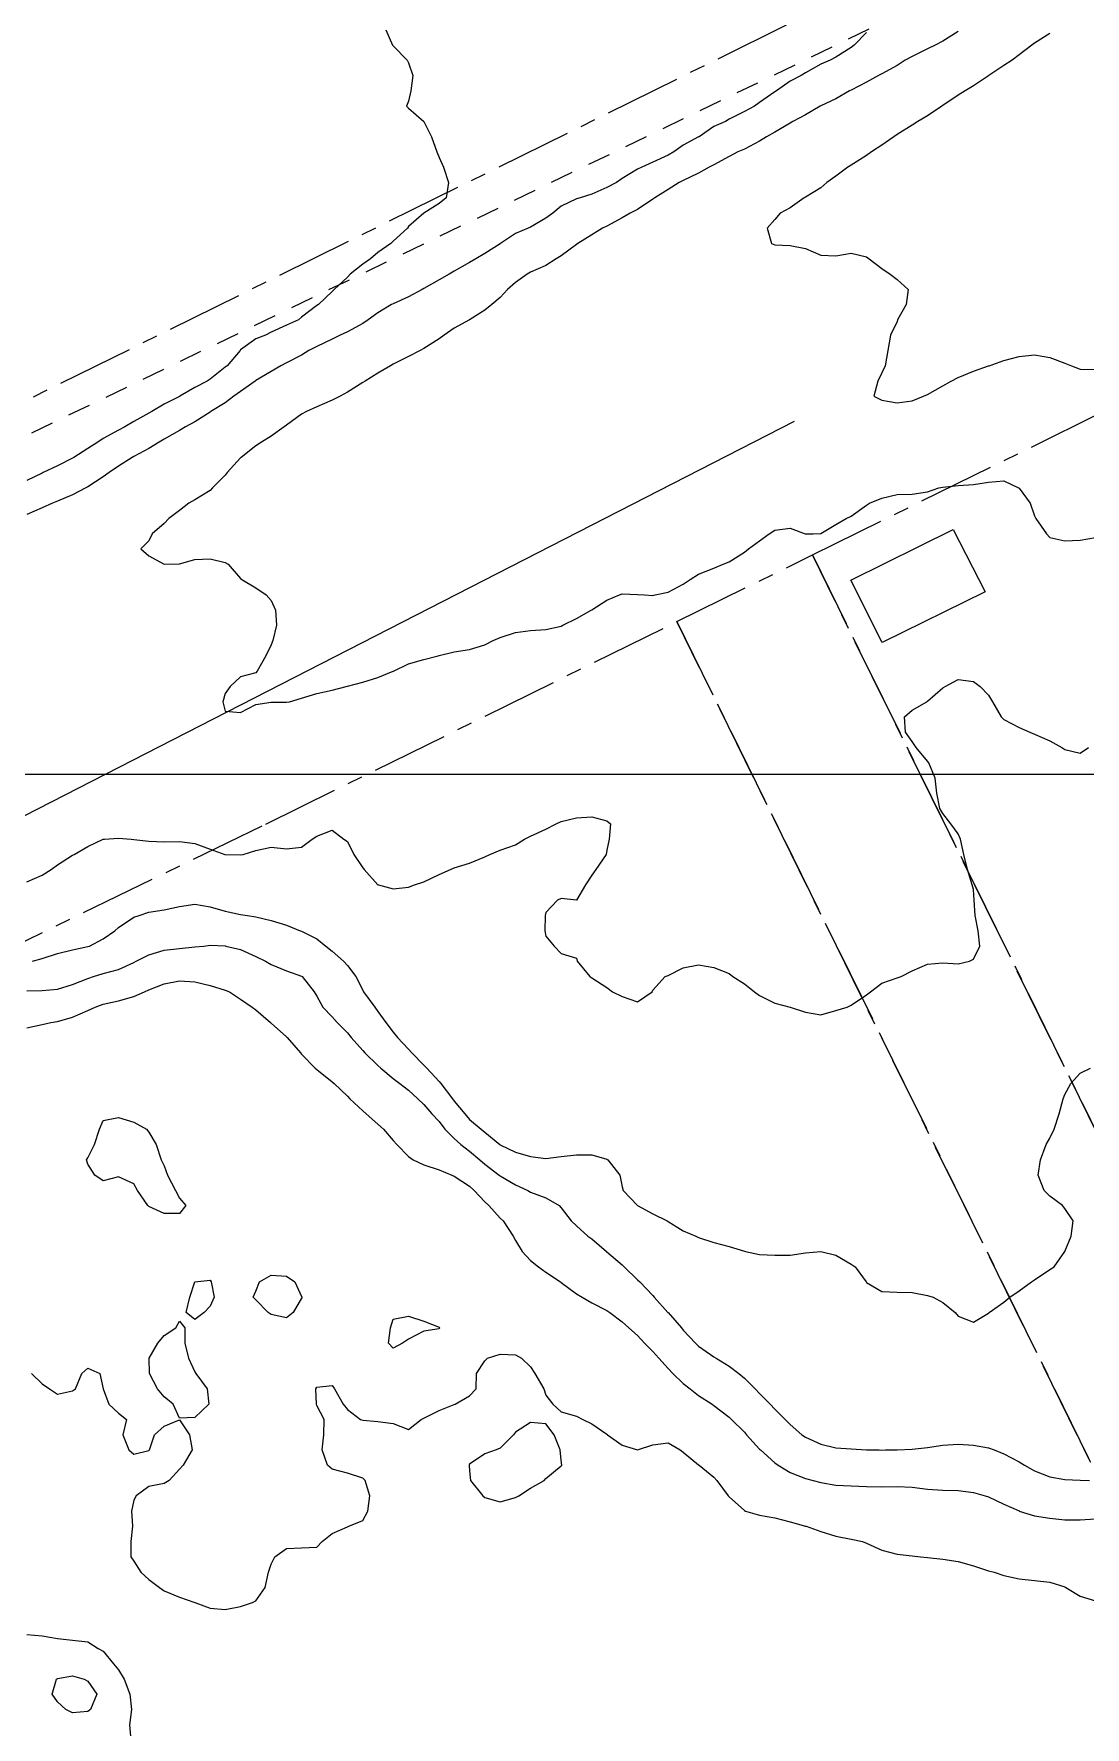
# Model space of a CAD drawing. Header units: centimetres. Extents: x 0 to 642158, y -847 to 649707.
# Drawn here: x 617317.5 to 617351.9, y 620856.2 to 620911.6 of the extents above; entities that cross this region are included whole.
import ezdxf

# ---------------------------------------------------------------- set-up
doc = ezdxf.new("R2010")
doc.units = ezdxf.units.CM
doc.header["$MEASUREMENT"] = 0
doc.linetypes.add('CENTERX2', pattern=[4, 2.5, -0.5, 0.5, -0.5])
doc.linetypes.add('JIS_02_0.7', pattern=[1.35, 0.75, -0.6])
for name, color, linetype, lineweight in [('MEV_grille', 254, 'Continuous', 9), ('WAL_parcellaire agricole', 7, 'JIS_02_0.7', 25), ('WAL_topographie 0.5', 253, 'Continuous', 20)]:
    doc.layers.add(name, color=color, linetype=linetype, lineweight=lineweight)
doc.layers.add('SPW_batiments', color=7, linetype='Continuous')
doc.layers.add('SPW_parcellaire cadastral', color=7, linetype='CENTERX2', lineweight=25, true_color=0xff0542)

# ---------------------------------------------------------------- blocks, each defined once
blk = doc.blocks.new('*U114')
at = {"layer": 'MEV_grille', "transparency": 33554687}
blk.add_lwpolyline([(-1338.461, 0), (1338.461, 0)], dxfattribs=at)
blk = doc.blocks.new('*U115')
at = {"layer": 'MEV_grille', "color": 0, "linetype": 'ByBlock', "lineweight": -2, "transparency": 16777216}
blk.add_blockref('*U114', (0, -1500), dxfattribs=at)

msp = doc.modelspace()

# ---------------------------------------------------------------- linework, layer by layer
msp.add_lwpolyline([(616959.655, 620703.552), (616982.944, 620718.069), (617008.046, 620732.586), (617035.72, 620747.406), (617113.599, 620785.514), (617149.59, 620803.66), (617192.99, 620824.68), (617220.21, 620838.29), (617257.26, 620856.739), (617304.592, 620879.574), (617342.397, 620898.93)])
at = {"layer": 'SPW_batiments'}
msp.add_lwpolyline([(617348.634, 620893.35), (617345.267, 620891.683), (617344.234, 620893.733), (617347.584, 620895.383), (617348.634, 620893.35)], dxfattribs=at)
at = {"layer": 'SPW_parcellaire cadastral'}
for points in [[(617250.309, 621080.85), (617282.32, 621061.105), (617305.474, 621063.923), (617325.161, 621073.014), (617363.64, 620922.52), (617280.432, 620881.446), (617280.13, 620882.72), (617241.275, 621070.317), (617237.43, 621089.618), (617250.309, 621080.85)], [(617454.845, 620780.014), (617404.956, 620754.186), (617359.081, 620730.17), (617336.661, 620771.212), (617310.193, 620758.188), (617304.386, 620763.201), (617294.476, 620769.289), (617288.255, 620775.589), (617250.741, 620849.649), (617325.082, 620885.743), (617338.539, 620892.37), (617355.187, 620858.56), (617359.626, 620860.746), (617369.519, 620865.618), (617374.129, 620867.888), (617378.983, 620870.401), (617456.064, 620908.347)], [(617352.893, 620899.437), (617369.519, 620865.618), (617359.626, 620860.746), (617342.977, 620894.555), (617352.893, 620899.437)], [(617359.626, 620860.746), (617355.187, 620858.56), (617338.539, 620892.37), (617342.977, 620894.555), (617359.626, 620860.746)]]:
    msp.add_lwpolyline(points, dxfattribs=at)
at = {"layer": 'WAL_parcellaire agricole'}
msp.add_lwpolyline([(617278.187, 620880.011), (617239.848, 621067.418), (617240.759, 621070.383), (617246.763, 621069.321), (617265.9, 621058.638), (617274.759, 621054.491), (617281.985, 621050.595), (617284.099, 621049.92), (617292.105, 621048.92), (617293.6, 621048.921), (617301.599, 621049.922), (617303.352, 621050.418), (617314.539, 621055.508), (617351.545, 621073.898), (617356.679, 621076.098), (617392.688, 620992.603), (617415.36, 620945.773), (617305.655, 620892.875), (617278.187, 620880.011)], dxfattribs=at)
at = {"layer": 'WAL_topographie 0.5'}
for points in [[(617329.009, 620911.75), (617329.225, 620911.25), (617329.25, 620911.226), (617329.704, 620910.75), (617329.75, 620910.667), (617329.889, 620910.25), (617329.821, 620909.75), (617329.75, 620909.417), (617329.687, 620909.25), (617329.75, 620909.183), (617330.25, 620908.75), (617330.25, 620908.75), (617330.5, 620908.25), (617330.681, 620907.75), (617330.75, 620907.568), (617330.896, 620907.25), (617331.063, 620906.75), (617330.983, 620906.25), (617330.75, 620906.061), (617330.25, 620905.75), (617330.25, 620905.75), (617329.75, 620905.307), (617329.712, 620905.25), (617329.25, 620904.828), (617329.175, 620904.75), (617328.75, 620904.457), (617328.51, 620904.25), (617328.25, 620904.073), (617327.842, 620903.75), (617327.75, 620903.649), (617327.319, 620903.25), (617327.25, 620903.182), (617326.806, 620902.75), (617326.75, 620902.723), (617326.25, 620902.34), (617326.149, 620902.25), (617325.75, 620902.073), (617325.25, 620901.848), (617325.064, 620901.75), (617324.75, 620901.636), (617324.25, 620901.266), (617324.237, 620901.25), (617323.809, 620900.75), (617323.75, 620900.698), (617323.25, 620900.313), (617323.16, 620900.25), (617322.75, 620900.041), (617322.262, 620899.75), (617322.25, 620899.743), (617321.75, 620899.495), (617321.347, 620899.25), (617321.25, 620899.197), (617320.75, 620898.919), (617320.462, 620898.75), (617320.25, 620898.641), (617319.75, 620898.365), (617319.578, 620898.25), (617319.25, 620898.037), (617318.794, 620897.75), (617318.75, 620897.722), (617318.25, 620897.473), (617317.779, 620897.25), (617317.75, 620897.237), (617317.25, 620896.994)], [(617344.75, 620911.657), (617344.343, 620911.25), (617344.25, 620911.175), (617343.75, 620910.855), (617343.563, 620910.75), (617343.25, 620910.628), (617342.75, 620910.336), (617342.613, 620910.25), (617342.25, 620910.064), (617341.804, 620909.75), (617341.75, 620909.721), (617341.25, 620909.37), (617341.087, 620909.25), (617340.75, 620909.077), (617340.25, 620908.818), (617340.135, 620908.75), (617339.75, 620908.588), (617339.265, 620908.25), (617339.25, 620908.241), (617338.75, 620907.969), (617338.44, 620907.75), (617338.25, 620907.645), (617337.75, 620907.42), (617337.39, 620907.25), (617337.25, 620907.184), (617336.75, 620906.878), (617336.566, 620906.75), (617336.25, 620906.586), (617335.75, 620906.372), (617335.371, 620906.25), (617335.25, 620906.211), (617334.75, 620905.976), (617334.477, 620905.75), (617334.25, 620905.583), (617333.75, 620905.289), (617333.667, 620905.25), (617333.25, 620905.075), (617332.758, 620904.75), (617332.75, 620904.745), (617332.25, 620904.425), (617331.953, 620904.25), (617331.75, 620904.132), (617331.25, 620903.846), (617331.083, 620903.75), (617330.75, 620903.558), (617330.25, 620903.28), (617330.2, 620903.25), (617329.75, 620903.009), (617329.25, 620902.781), (617329.198, 620902.75), (617328.75, 620902.483), (617328.43, 620902.25), (617328.25, 620902.132), (617327.75, 620901.862), (617327.51, 620901.75), (617327.25, 620901.615), (617326.75, 620901.382), (617326.49, 620901.25), (617326.25, 620901.1), (617325.75, 620900.841), (617325.57, 620900.75), (617325.25, 620900.556), (617324.75, 620900.269), (617324.724, 620900.25), (617324.25, 620899.907), (617324.034, 620899.75), (617323.75, 620899.538), (617323.277, 620899.25), (617323.25, 620899.231), (617322.75, 620898.913), (617322.447, 620898.75), (617322.25, 620898.626), (617321.75, 620898.342), (617321.587, 620898.25), (617321.25, 620898.036), (617320.75, 620897.776), (617320.7, 620897.75), (617320.25, 620897.461), (617319.944, 620897.25), (617319.75, 620897.112), (617319.25, 620896.786), (617319.181, 620896.75), (617318.75, 620896.521), (617318.25, 620896.32), (617318.086, 620896.25), (617317.75, 620896.092), (617317.25, 620895.883)], [(617347.75, 620911.698), (617347.25, 620911.379), (617347, 620911.25), (617346.75, 620911.122), (617346.25, 620910.88), (617346.022, 620910.75), (617345.75, 620910.584), (617345.25, 620910.311), (617345.142, 620910.25), (617344.75, 620910.03), (617344.25, 620909.778), (617344.196, 620909.75), (617343.75, 620909.487), (617343.25, 620909.26), (617343.231, 620909.25), (617342.75, 620908.962), (617342.34, 620908.75), (617342.25, 620908.692), (617341.75, 620908.395), (617341.479, 620908.25), (617341.25, 620908.098), (617340.75, 620907.844), (617340.536, 620907.75), (617340.25, 620907.597), (617339.75, 620907.327), (617339.594, 620907.25), (617339.25, 620907.058), (617338.75, 620906.814), (617338.617, 620906.75), (617338.25, 620906.522), (617337.813, 620906.25), (617337.75, 620906.2), (617337.25, 620905.867), (617337.014, 620905.75), (617336.75, 620905.588), (617336.25, 620905.319), (617336.103, 620905.25), (617335.75, 620905.037), (617335.291, 620904.75), (617335.25, 620904.719), (617334.75, 620904.346), (617334.586, 620904.25), (617334.25, 620904.032), (617333.75, 620903.809), (617333.638, 620903.75), (617333.25, 620903.471), (617332.993, 620903.25), (617332.75, 620902.981), (617332.483, 620902.75), (617332.25, 620902.57), (617331.75, 620902.253), (617331.744, 620902.25), (617331.25, 620901.981), (617330.918, 620901.75), (617330.75, 620901.629), (617330.25, 620901.311), (617330.134, 620901.25), (617329.75, 620901.057), (617329.25, 620900.802), (617329.158, 620900.75), (617328.75, 620900.504), (617328.333, 620900.25), (617328.25, 620900.199), (617327.75, 620899.885), (617327.508, 620899.75), (617327.25, 620899.617), (617326.75, 620899.4), (617326.408, 620899.25), (617326.25, 620899.163), (617325.75, 620898.801), (617325.679, 620898.75), (617325.25, 620898.445), (617324.938, 620898.25), (617324.75, 620898.125), (617324.269, 620897.75), (617324.25, 620897.734), (617323.813, 620897.25), (617323.75, 620897.167), (617323.328, 620896.75), (617323.25, 620896.663), (617322.75, 620896.358), (617322.552, 620896.25), (617322.25, 620896.011), (617321.9, 620895.75), (617321.75, 620895.587), (617321.353, 620895.25), (617321.25, 620895.015), (617320.985, 620894.75), (617321.25, 620894.525), (617321.75, 620894.25), (617322.25, 620894.265), (617322.75, 620894.41), (617323.25, 620894.424), (617323.75, 620894.306), (617323.844, 620894.25), (617324.25, 620893.786), (617324.288, 620893.75), (617324.75, 620893.477), (617325.083, 620893.25), (617325.25, 620893.058), (617325.398, 620892.75), (617325.427, 620892.25), (617325.306, 620891.75), (617325.25, 620891.613), (617325.076, 620891.25), (617324.794, 620890.75), (617324.75, 620890.694), (617324.25, 620890.563), (617323.909, 620890.25), (617323.75, 620890.016), (617323.668, 620889.75), (617323.75, 620889.442), (617324.25, 620889.399), (617324.75, 620889.654), (617325.25, 620889.731), (617325.75, 620889.73), (617325.85, 620889.75), (617326.25, 620889.866), (617326.75, 620890.02), (617327.25, 620890.13), (617327.71, 620890.25), (617327.75, 620890.262), (617328.25, 620890.394), (617328.75, 620890.545), (617329.25, 620890.745), (617329.259, 620890.75), (617329.75, 620890.984), (617330.25, 620891.135), (617330.718, 620891.25), (617330.75, 620891.258), (617331.25, 620891.381), (617331.75, 620891.459), (617332.25, 620891.615), (617332.524, 620891.75), (617332.75, 620891.854), (617333.25, 620892.01), (617333.75, 620892.084), (617334.25, 620892.117), (617334.75, 620892.226), (617334.807, 620892.25), (617335.25, 620892.478), (617335.737, 620892.75), (617335.75, 620892.758), (617336.25, 620893.074), (617336.661, 620893.25), (617336.75, 620893.276), (617337.25, 620893.262), (617337.477, 620893.25), (617337.75, 620893.231), (617337.829, 620893.25), (617338.25, 620893.341), (617338.75, 620893.603), (617338.978, 620893.75), (617339.25, 620893.927), (617339.75, 620894.126), (617340.055, 620894.25), (617340.25, 620894.329), (617340.75, 620894.649), (617340.882, 620894.75), (617341.25, 620895.019), (617341.561, 620895.25), (617341.75, 620895.369), (617342.25, 620895.429), (617342.742, 620895.25), (617342.75, 620895.244), (617343, 620895.25), (617343.25, 620895.257), (617343.75, 620895.548), (617344.088, 620895.75), (617344.25, 620895.821), (617344.75, 620896.181), (617344.85, 620896.25), (617345.25, 620896.414), (617345.75, 620896.53), (617346.25, 620896.55), (617346.75, 620896.616), (617347.117, 620896.75), (617347.25, 620896.777), (617347.75, 620896.829), (617348.25, 620896.859), (617348.75, 620896.943), (617349.25, 620896.984), (617349.734, 620896.75), (617349.75, 620896.738), (617350.116, 620896.25), (617350.25, 620895.833), (617350.298, 620895.75), (617350.65, 620895.25), (617350.75, 620895.125), (617351.25, 620895.019), (617351.75, 620895.043), (617352.25, 620895.13)], [(617350.75, 620911.628), (617350.25, 620911.31), (617350.161, 620911.25), (617349.75, 620910.931), (617349.517, 620910.75), (617349.25, 620910.579), (617348.761, 620910.25), (617348.75, 620910.243), (617348.25, 620909.919), (617347.978, 620909.75), (617347.75, 620909.61), (617347.25, 620909.27), (617347.221, 620909.25), (617346.75, 620908.936), (617346.433, 620908.75), (617346.25, 620908.626), (617345.75, 620908.316), (617345.648, 620908.25), (617345.25, 620907.973), (617344.915, 620907.75), (617344.75, 620907.63), (617344.25, 620907.319), (617344.137, 620907.25), (617343.75, 620906.954), (617343.447, 620906.75), (617343.25, 620906.574), (617342.75, 620906.269), (617342.711, 620906.25), (617342.25, 620905.919), (617341.926, 620905.75), (617341.75, 620905.533), (617341.492, 620905.25), (617341.643, 620904.75), (617341.75, 620904.71), (617342.25, 620904.682), (617342.75, 620904.589), (617343.25, 620904.375), (617343.75, 620904.353), (617344.25, 620904.435), (617344.75, 620904.315), (617344.833, 620904.25), (617345.25, 620903.937), (617345.531, 620903.75), (617345.75, 620903.575), (617346.111, 620903.25), (617346.054, 620902.75), (617345.771, 620902.25), (617345.75, 620902.2), (617345.536, 620901.75), (617345.454, 620901.25), (617345.367, 620900.75), (617345.25, 620900.517), (617345.117, 620900.25), (617344.989, 620899.75), (617345.25, 620899.62), (617345.75, 620899.531), (617346.25, 620899.597), (617346.617, 620899.75), (617346.75, 620899.812), (617347.25, 620900.09), (617347.522, 620900.25), (617347.75, 620900.369), (617348.25, 620900.574), (617348.75, 620900.744), (617348.77, 620900.75), (617349.25, 620900.917), (617349.75, 620901.051), (617350.25, 620901.111), (617350.75, 620901.024), (617351.25, 620900.837), (617351.463, 620900.75), (617351.75, 620900.642), (617352.25, 620900.622)], [(617317.25, 620883.85), (617317.75, 620884.073), (617318.044, 620884.25), (617318.25, 620884.403), (617318.75, 620884.722), (617318.799, 620884.75), (617319.25, 620885.006), (617319.75, 620885.246), (617319.795, 620885.25), (617320.25, 620885.285), (617320.667, 620885.25), (617320.75, 620885.242), (617321.25, 620885.181), (617321.75, 620885.164), (617322.25, 620885.175), (617322.75, 620885.104), (617323.25, 620884.918), (617323.735, 620884.75), (617323.75, 620884.746), (617324.25, 620884.738), (617324.333, 620884.75), (617324.75, 620884.875), (617325.25, 620884.99), (617325.75, 620884.928), (617326.25, 620884.988), (617326.594, 620885.25), (617326.75, 620885.346), (617327.25, 620885.547), (617327.63, 620885.25), (617327.75, 620885.169), (617327.964, 620884.75), (617328.25, 620884.308), (617328.297, 620884.25), (617328.75, 620883.755), (617328.765, 620883.75), (617329.25, 620883.621), (617329.75, 620883.679), (617329.95, 620883.75), (617330.25, 620883.848), (617330.75, 620884.088), (617331.127, 620884.25), (617331.25, 620884.308), (617331.75, 620884.464), (617332.25, 620884.672), (617332.414, 620884.75), (617332.75, 620884.883), (617333.25, 620885.067), (617333.551, 620885.25), (617333.75, 620885.351), (617334.25, 620885.571), (617334.589, 620885.75), (617334.75, 620885.825), (617335.25, 620885.946), (617335.75, 620885.977), (617336.25, 620885.85), (617336.371, 620885.75), (617336.324, 620885.25), (617336.25, 620884.893), (617336.221, 620884.75), (617335.882, 620884.25), (617335.75, 620884.07), (617335.545, 620883.75), (617335.25, 620883.25), (617335.25, 620883.25), (617335.25, 620883.25), (617334.75, 620883.309), (617334.625, 620883.25), (617334.25, 620882.85), (617334.222, 620882.75), (617334.212, 620882.25), (617334.25, 620882.068), (617334.519, 620881.75), (617334.75, 620881.5), (617335.25, 620881.35), (617335.278, 620881.25), (617335.691, 620880.75), (617335.75, 620880.708), (617336.25, 620880.396), (617336.434, 620880.25), (617336.75, 620880.1), (617337.25, 620879.927), (617337.726, 620880.25), (617337.75, 620880.3), (617338.159, 620880.75), (617338.25, 620880.788), (617338.75, 620881.038), (617339.25, 620881.132), (617339.75, 620881.05), (617340.25, 620880.854), (617340.375, 620880.75), (617340.75, 620880.507), (617341.078, 620880.25), (617341.25, 620880.128), (617341.75, 620879.882), (617342.25, 620879.75), (617342.25, 620879.75), (617342.75, 620879.583), (617343.25, 620879.5), (617343.75, 620879.634), (617344.114, 620879.75), (617344.25, 620879.81), (617344.75, 620880.155), (617344.881, 620880.25), (617345.25, 620880.537), (617345.75, 620880.706), (617345.89, 620880.75), (617346.25, 620880.941), (617346.75, 620881.16), (617347.25, 620881.197), (617347.75, 620881.17), (617348.125, 620881.25), (617348.25, 620881.314), (617348.468, 620881.75), (617348.409, 620882.25), (617348.313, 620882.75), (617348.282, 620883.25), (617348.25, 620883.6), (617348.217, 620883.75), (617348.062, 620884.25), (617347.944, 620884.75), (617347.832, 620885.25), (617347.75, 620885.428), (617347.508, 620885.75), (617347.25, 620886.094), (617347.158, 620886.25), (617347.053, 620886.75), (617347.002, 620887.25), (617346.79, 620887.75), (617346.75, 620887.798), (617346.372, 620888.25), (617346.25, 620888.45), (617346.032, 620888.75), (617345.992, 620889.25), (617346.25, 620889.468), (617346.728, 620889.75), (617346.75, 620889.764), (617347.25, 620890.2), (617347.322, 620890.25), (617347.75, 620890.475), (617348.25, 620890.407), (617348.472, 620890.25), (617348.75, 620889.964), (617348.882, 620889.75), (617349.165, 620889.25), (617349.25, 620889.167), (617349.75, 620888.901), (617350.098, 620888.75), (617350.25, 620888.683), (617350.75, 620888.466), (617351.146, 620888.25), (617351.25, 620888.183), (617351.75, 620888.059), (617352.021, 620888.25)], [(617317.432, 620881.25), (617317.75, 620881.341), (617318.25, 620881.501), (617318.75, 620881.63), (617319.25, 620881.733), (617319.305, 620881.75), (617319.75, 620881.987), (617320.131, 620882.25), (617320.25, 620882.361), (617320.75, 620882.69), (617320.928, 620882.75), (617321.25, 620882.856), (617321.75, 620882.932), (617322.25, 620883.044), (617322.75, 620883.12), (617323.25, 620883.031), (617323.75, 620882.886), (617324.25, 620882.785), (617324.477, 620882.75), (617324.75, 620882.71), (617325.25, 620882.583), (617325.75, 620882.429), (617326.198, 620882.25), (617326.25, 620882.233), (617326.75, 620881.984), (617327.038, 620881.75), (617327.25, 620881.586), (617327.622, 620881.25), (617327.75, 620881.116), (617328.027, 620880.75), (617328.25, 620880.301), (617328.28, 620880.25), (617328.642, 620879.75), (617328.75, 620879.609), (617329.013, 620879.25), (617329.25, 620878.932), (617329.394, 620878.75), (617329.75, 620878.368), (617329.862, 620878.25), (617330.25, 620877.854), (617330.347, 620877.75), (617330.75, 620877.31), (617330.804, 620877.25), (617331.194, 620876.75), (617331.25, 620876.673), (617331.6, 620876.25), (617331.75, 620876.075), (617332.135, 620875.75), (617332.25, 620875.659), (617332.738, 620875.25), (617332.75, 620875.24), (617333.25, 620874.999), (617333.75, 620874.853), (617334.25, 620874.793), (617334.75, 620874.853), (617335.25, 620874.917), (617335.75, 620874.911), (617336.25, 620874.766), (617336.276, 620874.75), (617336.67, 620874.25), (617336.75, 620873.861), (617336.785, 620873.75), (617337.25, 620873.25), (617337.25, 620873.25), (617337.75, 620872.982), (617338.218, 620872.75), (617338.25, 620872.729), (617338.75, 620872.427), (617339.161, 620872.25), (617339.25, 620872.208), (617339.75, 620872.045), (617340.25, 620871.911), (617340.75, 620871.758), (617340.792, 620871.75), (617341.25, 620871.644), (617341.75, 620871.627), (617342.25, 620871.629), (617342.75, 620871.702), (617343.25, 620871.743), (617343.75, 620871.623), (617344.25, 620871.332), (617344.375, 620871.25), (617344.737, 620870.75), (617344.75, 620870.728), (617345.25, 620870.433), (617345.75, 620870.412), (617346.25, 620870.409), (617346.75, 620870.31), (617346.938, 620870.25), (617347.25, 620870.083), (617347.65, 620869.75), (617347.75, 620869.625), (617348.25, 620869.432), (617348.75, 620869.734), (617348.766, 620869.75), (617349.25, 620870.094), (617349.45, 620870.25), (617349.75, 620870.46), (617350.153, 620870.75), (617350.25, 620870.823), (617350.75, 620871.157), (617350.895, 620871.25), (617351.25, 620871.75), (617351.25, 620871.75), (617351.45, 620872.25), (617351.523, 620872.75), (617351.25, 620873.159), (617351.173, 620873.25), (617350.75, 620873.564), (617350.569, 620873.75), (617350.378, 620874.25), (617350.446, 620874.75), (617350.635, 620875.25), (617350.75, 620875.462), (617350.901, 620875.75), (617351.065, 620876.25), (617351.196, 620876.75), (617351.25, 620876.888), (617351.441, 620877.25), (617351.75, 620877.59), (617352.083, 620877.75)], [(617317.25, 620880.285), (617317.75, 620880.291), (617318.25, 620880.34), (617318.75, 620880.492), (617319.25, 620880.69), (617319.437, 620880.75), (617319.75, 620880.845), (617320.25, 620880.984), (617320.75, 620881.209), (617320.825, 620881.25), (617321.25, 620881.466), (617321.75, 620881.609), (617322.25, 620881.67), (617322.75, 620881.719), (617323.043, 620881.75), (617323.25, 620881.774), (617323.75, 620881.754), (617323.769, 620881.75), (617324.25, 620881.632), (617324.75, 620881.407), (617325.061, 620881.25), (617325.25, 620881.145), (617325.75, 620880.937), (617326.25, 620880.76), (617326.267, 620880.75), (617326.664, 620880.25), (617326.75, 620880.113), (617326.943, 620879.75), (617327.25, 620879.435), (617327.418, 620879.25), (617327.75, 620878.903), (617327.874, 620878.75), (617328.25, 620878.332), (617328.323, 620878.25), (617328.75, 620877.837), (617328.849, 620877.75), (617329.25, 620877.417), (617329.468, 620877.25), (617329.75, 620877.032), (617330.056, 620876.75), (617330.25, 620876.563), (617330.509, 620876.25), (617330.75, 620876.003), (617330.941, 620875.75), (617331.25, 620875.452), (617331.469, 620875.25), (617331.75, 620875.03), (617332.082, 620874.75), (617332.25, 620874.603), (617332.721, 620874.25), (617332.75, 620874.227), (617333.25, 620873.929), (617333.656, 620873.75), (617333.75, 620873.695), (617334.25, 620873.502), (617334.682, 620873.25), (617334.75, 620873.177), (617335.08, 620872.75), (617335.25, 620872.588), (617335.627, 620872.25), (617335.75, 620872.159), (617336.233, 620871.75), (617336.25, 620871.736), (617336.75, 620871.311), (617336.817, 620871.25), (617337.25, 620870.825), (617337.323, 620870.75), (617337.75, 620870.302), (617337.796, 620870.25), (617338.248, 620869.75), (617338.25, 620869.748), (617338.688, 620869.25), (617338.75, 620869.176), (617339.145, 620868.75), (617339.25, 620868.65), (617339.75, 620868.302), (617339.832, 620868.25), (617340.25, 620867.998), (617340.573, 620867.75), (617340.75, 620867.603), (617341.1, 620867.25), (617341.25, 620867.095), (617341.592, 620866.75), (617341.75, 620866.585), (617342.088, 620866.25), (617342.25, 620866.087), (617342.631, 620865.75), (617342.75, 620865.669), (617343.25, 620865.438), (617343.75, 620865.321), (617344.25, 620865.282), (617344.75, 620865.259), (617345.167, 620865.25), (617345.25, 620865.248), (617345.375, 620865.25), (617345.75, 620865.255), (617346.25, 620865.275), (617346.75, 620865.331), (617347.25, 620865.406), (617347.75, 620865.434), (617348.25, 620865.403), (617348.75, 620865.318), (617348.93, 620865.25), (617349.25, 620865.128), (617349.75, 620864.858), (617349.923, 620864.75), (617350.25, 620864.569), (617350.75, 620864.366), (617351.25, 620864.287), (617351.75, 620864.257), (617352.05, 620864.25)], [(617317.25, 620879.072), (617317.75, 620879.184), (617318.04, 620879.25), (617318.25, 620879.278), (617318.75, 620879.421), (617319.25, 620879.643), (617319.491, 620879.75), (617319.75, 620879.85), (617320.25, 620879.959), (617320.75, 620880.102), (617321.101, 620880.25), (617321.25, 620880.317), (617321.75, 620880.509), (617322.25, 620880.611), (617322.75, 620880.576), (617323.25, 620880.453), (617323.75, 620880.306), (617323.885, 620880.25), (617324.25, 620880.011), (617324.632, 620879.75), (617324.75, 620879.657), (617325.225, 620879.25), (617325.25, 620879.228), (617325.75, 620878.772), (617325.771, 620878.75), (617326.216, 620878.25), (617326.25, 620878.212), (617326.695, 620877.75), (617326.75, 620877.703), (617327.25, 620877.303), (617327.31, 620877.25), (617327.75, 620876.831), (617327.824, 620876.75), (617328.25, 620876.351), (617328.359, 620876.25), (617328.75, 620875.918), (617328.932, 620875.75), (617329.25, 620875.379), (617329.367, 620875.25), (617329.75, 620874.854), (617329.904, 620874.75), (617330.25, 620874.581), (617330.75, 620874.42), (617331.165, 620874.25), (617331.25, 620874.219), (617331.75, 620873.886), (617331.905, 620873.75), (617332.25, 620873.377), (617332.385, 620873.25), (617332.75, 620872.844), (617332.847, 620872.75), (617333.173, 620872.25), (617333.25, 620872.105), (617333.476, 620871.75), (617333.75, 620871.448), (617334.008, 620871.25), (617334.25, 620871.069), (617334.732, 620870.75), (617334.75, 620870.738), (617335.25, 620870.365), (617335.435, 620870.25), (617335.75, 620870.065), (617336.25, 620869.82), (617336.342, 620869.75), (617336.75, 620869.45), (617336.962, 620869.25), (617337.25, 620868.998), (617337.485, 620868.75), (617337.75, 620868.472), (617337.945, 620868.25), (617338.25, 620867.919), (617338.413, 620867.75), (617338.75, 620867.428), (617338.973, 620867.25), (617339.25, 620867.035), (617339.691, 620866.75), (617339.75, 620866.709), (617340.25, 620866.321), (617340.326, 620866.25), (617340.75, 620865.832), (617340.824, 620865.75), (617341.25, 620865.275), (617341.274, 620865.25), (617341.75, 620864.823), (617341.855, 620864.75), (617342.25, 620864.515), (617342.75, 620864.319), (617343, 620864.25), (617343.25, 620864.182), (617343.75, 620864.101), (617344.25, 620864.072), (617344.75, 620864.052), (617345.25, 620864.041), (617345.75, 620864.054), (617346.25, 620864.028), (617346.75, 620863.963), (617347.25, 620863.936), (617347.75, 620863.924), (617348.25, 620863.861), (617348.64, 620863.75), (617348.75, 620863.713), (617349.25, 620863.479), (617349.75, 620863.252), (617349.755, 620863.25), (617350.25, 620863.097), (617350.75, 620863.011), (617351.25, 620862.96), (617351.75, 620862.966), (617352.25, 620862.999)], [(617322.457, 620873.25), (617322.25, 620872.989), (617321.75, 620872.99), (617321.25, 620873.221), (617321.209, 620873.25), (617320.877, 620873.75), (617320.75, 620873.96), (617320.25, 620874.189), (617319.75, 620874.064), (617319.474, 620874.25), (617319.25, 620874.611), (617319.203, 620874.75), (617319.25, 620874.814), (617319.465, 620875.25), (617319.628, 620875.75), (617319.75, 620876.04), (617320.25, 620876.137), (617320.75, 620875.978), (617321.168, 620875.75), (617321.25, 620875.657), (617321.486, 620875.25), (617321.652, 620874.75), (617321.75, 620874.558), (617321.855, 620874.25), (617322.117, 620873.75), (617322.25, 620873.49), (617322.457, 620873.25)], [(617323.06, 620869.75), (617322.75, 620869.518), (617322.467, 620869.75), (617322.587, 620870.25), (617322.75, 620870.75), (617322.75, 620870.75), (617323.25, 620870.808), (617323.288, 620870.75), (617323.381, 620870.25), (617323.25, 620869.96), (617323.06, 620869.75)], [(617325.978, 620869.75), (617325.75, 620869.577), (617325.25, 620869.684), (617325.152, 620869.75), (617324.75, 620870.165), (617324.661, 620870.25), (617324.75, 620870.45), (617324.873, 620870.75), (617325.25, 620870.971), (617325.75, 620870.941), (617326.026, 620870.75), (617326.25, 620870.278), (617326.266, 620870.25), (617326.25, 620870.22), (617325.978, 620869.75)], [(617323.214, 620866.75), (617322.75, 620866.317), (617322.25, 620866.292), (617322.046, 620866.75), (617321.75, 620866.985), (617321.531, 620867.25), (617321.268, 620867.75), (617321.258, 620868.25), (617321.536, 620868.75), (617321.75, 620868.995), (617322.129, 620869.25), (617322.25, 620869.472), (617322.424, 620869.25), (617322.426, 620868.75), (617322.543, 620868.25), (617322.75, 620867.803), (617322.782, 620867.75), (617323.158, 620867.25), (617323.214, 620866.75)], [(617329.55, 620868.75), (617329.25, 620868.583), (617329.1, 620868.75), (617329.157, 620869.25), (617329.25, 620869.528), (617329.75, 620869.625), (617330.25, 620869.472), (617330.75, 620869.274), (617330.766, 620869.25), (617330.75, 620869.217), (617330.25, 620869.139), (617329.75, 620868.875), (617329.55, 620868.75)], [(617317.402, 620867.75), (617317.75, 620867.415), (617317.991, 620867.25), (617318.25, 620867.079), (617318.75, 620867.191), (617318.841, 620867.25), (617319.054, 620867.75), (617319.25, 620867.929), (617319.635, 620867.75), (617319.75, 620867.25), (617319.75, 620867.25), (617319.937, 620866.75), (617320.25, 620866.456), (617320.519, 620866.25), (617320.393, 620865.75), (617320.588, 620865.25), (617320.75, 620865.115), (617321.25, 620865.231), (617321.262, 620865.25), (617321.426, 620865.75), (617321.75, 620866.032), (617322.25, 620866.233), (617322.572, 620865.75), (617322.668, 620865.25), (617322.367, 620864.75), (617322.25, 620864.625), (617321.911, 620864.25), (617321.75, 620864.15), (617321.25, 620864.058), (617320.83, 620863.75), (617320.75, 620863.61), (617320.682, 620863.25), (617320.708, 620862.75), (617320.661, 620862.25), (617320.66, 620861.75), (617320.75, 620861.606), (617320.981, 620861.25), (617321.25, 620861.005), (617321.593, 620860.75), (617321.75, 620860.642), (617322.25, 620860.428), (617322.75, 620860.25), (617322.75, 620860.25), (617323.25, 620860.07), (617323.75, 620860.028), (617324.25, 620860.125), (617324.636, 620860.25), (617324.75, 620860.306), (617325.058, 620860.75), (617325.165, 620861.25), (617325.25, 620861.511), (617325.367, 620861.75), (617325.75, 620862.027), (617326.25, 620862.048), (617326.75, 620862.067), (617326.92, 620862.25), (617327.25, 620862.509), (617327.75, 620862.736), (617327.792, 620862.75), (617328.25, 620862.943), (617328.418, 620863.25), (617328.479, 620863.75), (617328.329, 620864.25), (617328.25, 620864.323), (617327.75, 620864.492), (617327.25, 620864.625), (617327.102, 620864.75), (617326.917, 620865.25), (617326.982, 620865.75), (617326.989, 620866.25), (617326.75, 620866.708), (617326.737, 620866.75), (617326.717, 620867.25), (617326.75, 620867.304), (617327.25, 620867.359), (617327.324, 620867.25), (617327.614, 620866.75), (617327.75, 620866.573), (617328.173, 620866.25), (617328.25, 620866.227), (617328.75, 620866.179), (617329.25, 620866.115), (617329.75, 620865.917), (617330.167, 620866.25), (617330.25, 620866.288), (617330.75, 620866.539), (617331.25, 620866.741), (617331.274, 620866.75), (617331.75, 620867.02), (617331.968, 620867.25), (617331.979, 620867.75), (617332.25, 620868.163), (617332.333, 620868.25), (617332.75, 620868.389), (617333.25, 620868.362), (617333.448, 620868.25), (617333.75, 620867.971), (617333.889, 620867.75), (617334.178, 620867.25), (617334.25, 620867.046), (617334.472, 620866.75), (617334.75, 620866.494), (617335.25, 620866.357), (617335.461, 620866.25), (617335.75, 620866.105), (617336.25, 620865.762), (617336.269, 620865.75), (617336.75, 620865.403), (617337.25, 620865.25), (617337.75, 620865.417), (617338.25, 620865.481), (617338.652, 620865.25), (617338.75, 620865.18), (617339.25, 620864.764), (617339.267, 620864.75), (617339.75, 620864.357), (617339.854, 620864.25), (617340.225, 620863.75), (617340.25, 620863.714), (617340.75, 620863.263), (617340.787, 620863.25), (617341.25, 620863.113), (617341.75, 620863.023), (617342.25, 620862.896), (617342.75, 620862.755), (617342.77, 620862.75), (617343.25, 620862.582), (617343.75, 620862.431), (617344.25, 620862.332), (617344.617, 620862.25), (617344.75, 620862.2), (617345.25, 620861.974), (617345.75, 620861.842), (617346.25, 620861.778), (617346.523, 620861.75), (617346.75, 620861.725), (617347.25, 620861.673), (617347.75, 620861.597), (617348.25, 620861.452), (617348.75, 620861.295), (617348.935, 620861.25), (617349.25, 620861.134), (617349.75, 620861.031), (617350.25, 620860.977), (617350.75, 620860.917), (617351.25, 620860.765), (617351.275, 620860.75), (617351.75, 620860.462), (617352.25, 620860.311)], [(617333.25, 620863.69), (617333.368, 620863.75), (617333.75, 620863.997), (617334.195, 620864.25), (617334.25, 620864.311), (617334.75, 620864.735), (617334.77, 620864.75), (617334.75, 620864.917), (617334.721, 620865.25), (617334.516, 620865.75), (617334.25, 620866.107), (617333.75, 620866.148), (617333.25, 620865.834), (617333.193, 620865.75), (617332.75, 620865.311), (617332.617, 620865.25), (617332.25, 620865.123), (617331.75, 620864.779), (617331.734, 620864.75), (617331.75, 620864.568), (617331.777, 620864.25), (617332.18, 620863.75), (617332.25, 620863.697), (617332.75, 620863.555), (617333.25, 620863.69)], [(617317.25, 620859.205), (617317.75, 620859.164), (617318.25, 620859.077), (617318.75, 620859.026), (617319.25, 620858.966), (617319.591, 620858.75), (617319.75, 620858.663), (617320.093, 620858.25), (617320.25, 620858.053), (617320.44, 620857.75), (617320.628, 620857.25), (617320.679, 620856.75), (617320.617, 620856.25), (617320.657, 620855.75)], [(617319.332, 620856.75), (617319.25, 620856.688), (617318.75, 620856.643), (617318.527, 620856.75), (617318.25, 620857.002), (617318.074, 620857.25), (617318.224, 620857.75), (617318.25, 620857.765), (617318.75, 620857.855), (617319.128, 620857.75), (617319.25, 620857.678), (617319.54, 620857.25), (617319.332, 620856.75)]]:
    msp.add_lwpolyline(points, dxfattribs=at)

# ---------------------------------------------------------------- block references
at = {"layer": 'MEV_grille', "transparency": 33554687}
msp.add_blockref('*U115', (616669.481, 622387.381), dxfattribs=at)

doc.saveas('drawing.dxf')
